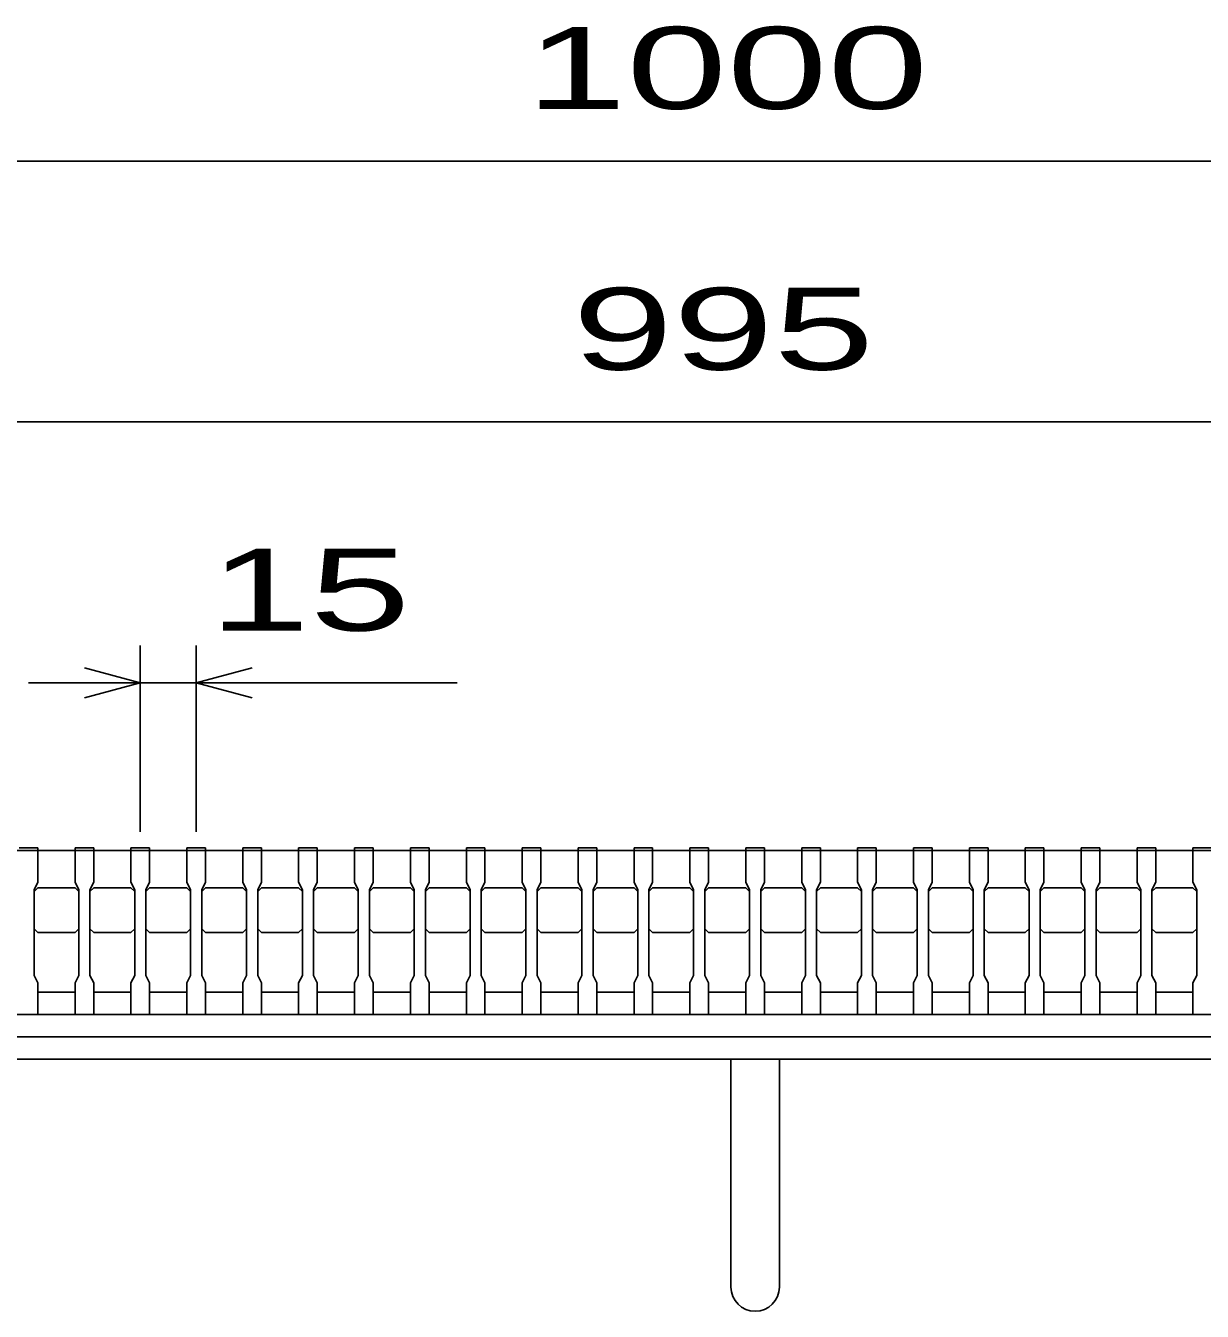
# Model space of a CAD drawing. Units: millimetres, scale not verified. Extents: x -1820 to 1731, y -1282 to 1054.
# Drawn here: x -1046.2 to -730.5, y -696.1 to -351.2 of the extents above; entities that cross this region are included whole.
import ezdxf
from ezdxf.enums import TextEntityAlignment as Align

# ---------------------------------------------------------------- set-up
doc = ezdxf.new("R2010")
doc.units = ezdxf.units.MM
doc.header["$LTSCALE"] = 10
for name, color, linetype, lineweight in [('16', 3, 'Continuous', 25), ('19', 6, 'Continuous', 25), ('22', 4, 'Continuous', 25)]:
    doc.layers.add(name, color=color, linetype=linetype, lineweight=lineweight)
doc.styles.add('ベクトル', font='')
doc.styles.get('ベクトル').set_extended_font_data('ベクトル')

msp = doc.modelspace()

# ---------------------------------------------------------------- linework, layer by layer
at = {"layer": '16'}
for p, q in [((-1348, -572.5), (-353, -572.5)), ((-1048, -571.8), (-1043, -571.8)), ((-1043, -572.5), (-1048, -572.5)), ((-1043, -571.8), (-1043, -572.5)), ((-1043, -581), (-1043, -572.5)), ((-1033, -572.5), (-1033, -571.8)), ((-1033, -571.8), (-1028, -571.8)), ((-1033, -572.5), (-1033, -581)), ((-1028, -572.5), (-1033, -572.5)), ((-1028, -571.8), (-1028, -572.5)), ((-1028, -581), (-1028, -572.5)), ((-1018, -572.5), (-1018, -571.8)), ((-1018, -571.8), (-1013, -571.8)), ((-1018, -572.5), (-1018, -581)), ((-1013, -572.5), (-1018, -572.5)), ((-1013, -571.8), (-1013, -572.5)), ((-1013, -581), (-1013, -572.5)), ((-1003, -572.5), (-1003, -571.8)), ((-1003, -571.8), (-998, -571.8)), ((-1003, -572.5), (-1003, -581)), ((-998, -572.5), (-1003, -572.5)), ((-998, -571.8), (-998, -572.5)), ((-998, -581), (-998, -572.5)), ((-988, -572.5), (-988, -571.8)), ((-988, -571.8), (-983, -571.8)), ((-988, -572.5), (-988, -581)), ((-983, -572.5), (-988, -572.5)), ((-983, -571.8), (-983, -572.5)), ((-983, -581), (-983, -572.5)), ((-973, -572.5), (-973, -571.8)), ((-973, -571.8), (-968, -571.8)), ((-973, -572.5), (-973, -581)), ((-968, -572.5), (-973, -572.5)), ((-968, -571.8), (-968, -572.5)), ((-968, -581), (-968, -572.5)), ((-958, -572.5), (-958, -571.8)), ((-958, -571.8), (-953, -571.8)), ((-958, -572.5), (-958, -581)), ((-953, -572.5), (-958, -572.5)), ((-953, -571.8), (-953, -572.5)), ((-953, -581), (-953, -572.5)), ((-943, -572.5), (-943, -571.8)), ((-943, -571.8), (-938, -571.8)), ((-943, -572.5), (-943, -581)), ((-938, -572.5), (-943, -572.5)), ((-938, -571.8), (-938, -572.5)), ((-938, -581), (-938, -572.5)), ((-928, -572.5), (-928, -571.8)), ((-928, -571.8), (-923, -571.8)), ((-928, -572.5), (-928, -581)), ((-923, -572.5), (-928, -572.5)), ((-923, -571.8), (-923, -572.5)), ((-923, -581), (-923, -572.5)), ((-913, -572.5), (-913, -571.8)), ((-913, -571.8), (-908, -571.8)), ((-913, -572.5), (-913, -581)), ((-908, -572.5), (-913, -572.5)), ((-908, -571.8), (-908, -572.5)), ((-908, -581), (-908, -572.5)), ((-898, -572.5), (-898, -571.8)), ((-898, -571.8), (-893, -571.8)), ((-898, -572.5), (-898, -581)), ((-893, -572.5), (-898, -572.5)), ((-893, -571.8), (-893, -572.5)), ((-893, -581), (-893, -572.5)), ((-883, -572.5), (-883, -571.8)), ((-883, -571.8), (-878, -571.8)), ((-883, -572.5), (-883, -581)), ((-878, -572.5), (-883, -572.5)), ((-878, -571.8), (-878, -572.5)), ((-878, -581), (-878, -572.5)), ((-868, -572.5), (-868, -571.8)), ((-868, -571.8), (-863, -571.8)), ((-868, -572.5), (-868, -581)), ((-863, -572.5), (-868, -572.5)), ((-863, -571.8), (-863, -572.5)), ((-863, -581), (-863, -572.5)), ((-853, -572.5), (-853, -571.8)), ((-853, -571.8), (-848, -571.8)), ((-853, -572.5), (-853, -581)), ((-848, -572.5), (-853, -572.5)), ((-848, -571.8), (-848, -572.5)), ((-848, -581), (-848, -572.5)), ((-838, -572.5), (-838, -571.8)), ((-838, -571.8), (-833, -571.8)), ((-838, -572.5), (-838, -581)), ((-833, -572.5), (-838, -572.5)), ((-833, -571.8), (-833, -572.5)), ((-833, -581), (-833, -572.5)), ((-823, -572.5), (-823, -571.8)), ((-823, -571.8), (-818, -571.8)), ((-823, -572.5), (-823, -581)), ((-818, -572.5), (-823, -572.5)), ((-818, -571.8), (-818, -572.5)), ((-818, -581), (-818, -572.5)), ((-808, -572.5), (-808, -571.8)), ((-808, -571.8), (-803, -571.8)), ((-808, -572.5), (-808, -581)), ((-803, -572.5), (-808, -572.5)), ((-803, -571.8), (-803, -572.5)), ((-803, -581), (-803, -572.5)), ((-793, -572.5), (-793, -571.8)), ((-793, -571.8), (-788, -571.8)), ((-793, -572.5), (-793, -581)), ((-788, -572.5), (-793, -572.5)), ((-788, -571.8), (-788, -572.5)), ((-788, -581), (-788, -572.5)), ((-778, -572.5), (-778, -571.8)), ((-778, -571.8), (-773, -571.8)), ((-778, -572.5), (-778, -581)), ((-773, -572.5), (-778, -572.5)), ((-773, -571.8), (-773, -572.5)), ((-773, -581), (-773, -572.5)), ((-763, -572.5), (-763, -571.8)), ((-763, -571.8), (-758, -571.8)), ((-763, -572.5), (-763, -581)), ((-758, -572.5), (-763, -572.5)), ((-758, -571.8), (-758, -572.5)), ((-758, -581), (-758, -572.5)), ((-748, -572.5), (-748, -571.8)), ((-748, -571.8), (-743, -571.8)), ((-748, -572.5), (-748, -581)), ((-743, -572.5), (-748, -572.5)), ((-743, -571.8), (-743, -572.5)), ((-743, -581), (-743, -572.5)), ((-733, -572.5), (-733, -571.8)), ((-733, -571.8), (-728, -571.8)), ((-733, -572.5), (-733, -581)), ((-728, -572.5), (-733, -572.5)), ((-1044, -583), (-1043, -581)), ((-1044, -583.5), (-1043, -582.5)), ((-1043, -582.5), (-1033, -582.5)), ((-1033, -581), (-1032, -583)), ((-1033, -582.5), (-1032, -583.5)), ((-1029, -583), (-1028, -581)), ((-1029, -583.5), (-1028, -582.5)), ((-1028, -582.5), (-1018, -582.5)), ((-1018, -581), (-1017, -583)), ((-1018, -582.5), (-1017, -583.5)), ((-1014, -583), (-1013, -581)), ((-1014, -583.5), (-1013, -582.5)), ((-1013, -582.5), (-1003, -582.5)), ((-1003, -581), (-1002, -583)), ((-1003, -582.5), (-1002, -583.5)), ((-999, -583), (-998, -581)), ((-999, -583.5), (-998, -582.5)), ((-998, -582.5), (-988, -582.5)), ((-988, -581), (-987, -583)), ((-988, -582.5), (-987, -583.5)), ((-984, -583), (-983, -581)), ((-984, -583.5), (-983, -582.5)), ((-983, -582.5), (-973, -582.5)), ((-973, -581), (-972, -583)), ((-973, -582.5), (-972, -583.5)), ((-969, -583), (-968, -581)), ((-969, -583.5), (-968, -582.5)), ((-968, -582.5), (-958, -582.5)), ((-958, -581), (-957, -583)), ((-958, -582.5), (-957, -583.5)), ((-954, -583), (-953, -581)), ((-954, -583.5), (-953, -582.5)), ((-953, -582.5), (-943, -582.5)), ((-943, -581), (-942, -583)), ((-943, -582.5), (-942, -583.5)), ((-939, -583), (-938, -581)), ((-939, -583.5), (-938, -582.5)), ((-938, -582.5), (-928, -582.5)), ((-928, -581), (-927, -583)), ((-928, -582.5), (-927, -583.5)), ((-924, -583), (-923, -581)), ((-924, -583.5), (-923, -582.5)), ((-923, -582.5), (-913, -582.5)), ((-913, -581), (-912, -583)), ((-913, -582.5), (-912, -583.5)), ((-909, -583), (-908, -581)), ((-909, -583.5), (-908, -582.5)), ((-908, -582.5), (-898, -582.5)), ((-898, -581), (-897, -583)), ((-898, -582.5), (-897, -583.5)), ((-894, -583), (-893, -581)), ((-894, -583.5), (-893, -582.5)), ((-893, -582.5), (-883, -582.5)), ((-883, -581), (-882, -583)), ((-883, -582.5), (-882, -583.5)), ((-879, -583), (-878, -581)), ((-879, -583.5), (-878, -582.5)), ((-878, -582.5), (-868, -582.5)), ((-868, -581), (-867, -583)), ((-868, -582.5), (-867, -583.5)), ((-864, -583), (-863, -581)), ((-864, -583.5), (-863, -582.5)), ((-863, -582.5), (-853, -582.5)), ((-853, -581), (-852, -583)), ((-853, -582.5), (-852, -583.5)), ((-849, -583), (-848, -581)), ((-849, -583.5), (-848, -582.5)), ((-848, -582.5), (-838, -582.5)), ((-838, -581), (-837, -583)), ((-838, -582.5), (-837, -583.5)), ((-834, -583), (-833, -581)), ((-834, -583.5), (-833, -582.5)), ((-833, -582.5), (-823, -582.5)), ((-823, -581), (-822, -583)), ((-823, -582.5), (-822, -583.5)), ((-819, -583), (-818, -581)), ((-819, -583.5), (-818, -582.5)), ((-818, -582.5), (-808, -582.5)), ((-808, -581), (-807, -583)), ((-808, -582.5), (-807, -583.5)), ((-804, -583), (-803, -581)), ((-804, -583.5), (-803, -582.5)), ((-803, -582.5), (-793, -582.5)), ((-793, -581), (-792, -583)), ((-793, -582.5), (-792, -583.5)), ((-789, -583), (-788, -581)), ((-789, -583.5), (-788, -582.5)), ((-788, -582.5), (-778, -582.5)), ((-778, -581), (-777, -583)), ((-778, -582.5), (-777, -583.5)), ((-774, -583), (-773, -581)), ((-774, -583.5), (-773, -582.5)), ((-773, -582.5), (-763, -582.5)), ((-763, -581), (-762, -583)), ((-763, -582.5), (-762, -583.5)), ((-759, -583), (-758, -581)), ((-759, -583.5), (-758, -582.5)), ((-758, -582.5), (-748, -582.5)), ((-748, -581), (-747, -583)), ((-748, -582.5), (-747, -583.5)), ((-744, -583), (-743, -581)), ((-744, -583.5), (-743, -582.5)), ((-743, -582.5), (-733, -582.5)), ((-733, -581), (-732, -583)), ((-733, -582.5), (-732, -583.5)), ((-1044, -606), (-1044, -583)), ((-1032, -583), (-1032, -606)), ((-1029, -606), (-1029, -583)), ((-1017, -583), (-1017, -606)), ((-1014, -606), (-1014, -583)), ((-1002, -583), (-1002, -606)), ((-999, -606), (-999, -583)), ((-987, -583), (-987, -606)), ((-984, -606), (-984, -583)), ((-972, -583), (-972, -606)), ((-969, -606), (-969, -583)), ((-957, -583), (-957, -606)), ((-954, -606), (-954, -583)), ((-942, -583), (-942, -606)), ((-939, -606), (-939, -583)), ((-927, -583), (-927, -606)), ((-924, -606), (-924, -583)), ((-912, -583), (-912, -606)), ((-909, -606), (-909, -583)), ((-897, -583), (-897, -606)), ((-894, -606), (-894, -583)), ((-882, -583), (-882, -606)), ((-879, -606), (-879, -583)), ((-867, -583), (-867, -606)), ((-864, -606), (-864, -583)), ((-852, -583), (-852, -606)), ((-849, -606), (-849, -583)), ((-837, -583), (-837, -606)), ((-834, -606), (-834, -583)), ((-822, -583), (-822, -606)), ((-819, -606), (-819, -583)), ((-807, -583), (-807, -606)), ((-804, -606), (-804, -583)), ((-792, -583), (-792, -606)), ((-789, -606), (-789, -583)), ((-777, -583), (-777, -606)), ((-774, -606), (-774, -583)), ((-762, -583), (-762, -606)), ((-759, -606), (-759, -583)), ((-747, -583), (-747, -606)), ((-744, -606), (-744, -583)), ((-732, -583), (-732, -606)), ((-1043, -594.5), (-1044, -593.5)), ((-1033, -594.5), (-1043, -594.5)), ((-1032, -593.5), (-1033, -594.5)), ((-1028, -594.5), (-1029, -593.5)), ((-1018, -594.5), (-1028, -594.5)), ((-1017, -593.5), (-1018, -594.5)), ((-1013, -594.5), (-1014, -593.5)), ((-1003, -594.5), (-1013, -594.5)), ((-1002, -593.5), (-1003, -594.5)), ((-998, -594.5), (-999, -593.5)), ((-988, -594.5), (-998, -594.5)), ((-987, -593.5), (-988, -594.5)), ((-983, -594.5), (-984, -593.5)), ((-973, -594.5), (-983, -594.5)), ((-972, -593.5), (-973, -594.5)), ((-968, -594.5), (-969, -593.5)), ((-958, -594.5), (-968, -594.5)), ((-957, -593.5), (-958, -594.5)), ((-953, -594.5), (-954, -593.5)), ((-943, -594.5), (-953, -594.5)), ((-942, -593.5), (-943, -594.5)), ((-938, -594.5), (-939, -593.5)), ((-928, -594.5), (-938, -594.5)), ((-927, -593.5), (-928, -594.5)), ((-923, -594.5), (-924, -593.5)), ((-913, -594.5), (-923, -594.5)), ((-912, -593.5), (-913, -594.5)), ((-908, -594.5), (-909, -593.5)), ((-898, -594.5), (-908, -594.5)), ((-897, -593.5), (-898, -594.5)), ((-893, -594.5), (-894, -593.5)), ((-883, -594.5), (-893, -594.5)), ((-882, -593.5), (-883, -594.5)), ((-878, -594.5), (-879, -593.5)), ((-868, -594.5), (-878, -594.5)), ((-867, -593.5), (-868, -594.5)), ((-863, -594.5), (-864, -593.5)), ((-853, -594.5), (-863, -594.5)), ((-852, -593.5), (-853, -594.5)), ((-848, -594.5), (-849, -593.5)), ((-838, -594.5), (-848, -594.5)), ((-837, -593.5), (-838, -594.5)), ((-833, -594.5), (-834, -593.5)), ((-823, -594.5), (-833, -594.5)), ((-822, -593.5), (-823, -594.5)), ((-818, -594.5), (-819, -593.5)), ((-808, -594.5), (-818, -594.5)), ((-807, -593.5), (-808, -594.5)), ((-803, -594.5), (-804, -593.5)), ((-793, -594.5), (-803, -594.5)), ((-792, -593.5), (-793, -594.5)), ((-788, -594.5), (-789, -593.5)), ((-778, -594.5), (-788, -594.5)), ((-777, -593.5), (-778, -594.5)), ((-773, -594.5), (-774, -593.5)), ((-763, -594.5), (-773, -594.5)), ((-762, -593.5), (-763, -594.5)), ((-758, -594.5), (-759, -593.5)), ((-748, -594.5), (-758, -594.5)), ((-747, -593.5), (-748, -594.5)), ((-743, -594.5), (-744, -593.5)), ((-733, -594.5), (-743, -594.5)), ((-732, -593.5), (-733, -594.5)), ((-1043, -608), (-1044, -606)), ((-1032, -606), (-1033, -608)), ((-1028, -608), (-1029, -606)), ((-1017, -606), (-1018, -608)), ((-1013, -608), (-1014, -606)), ((-1002, -606), (-1003, -608)), ((-998, -608), (-999, -606)), ((-987, -606), (-988, -608)), ((-983, -608), (-984, -606)), ((-972, -606), (-973, -608)), ((-968, -608), (-969, -606)), ((-957, -606), (-958, -608)), ((-953, -608), (-954, -606)), ((-942, -606), (-943, -608)), ((-938, -608), (-939, -606)), ((-927, -606), (-928, -608)), ((-923, -608), (-924, -606)), ((-912, -606), (-913, -608)), ((-908, -608), (-909, -606)), ((-897, -606), (-898, -608)), ((-893, -608), (-894, -606)), ((-882, -606), (-883, -608)), ((-878, -608), (-879, -606)), ((-867, -606), (-868, -608)), ((-863, -608), (-864, -606)), ((-852, -606), (-853, -608)), ((-848, -608), (-849, -606)), ((-837, -606), (-838, -608)), ((-833, -608), (-834, -606)), ((-822, -606), (-823, -608)), ((-818, -608), (-819, -606)), ((-807, -606), (-808, -608)), ((-803, -608), (-804, -606)), ((-792, -606), (-793, -608)), ((-788, -608), (-789, -606)), ((-777, -606), (-778, -608)), ((-773, -608), (-774, -606)), ((-762, -606), (-763, -608)), ((-758, -608), (-759, -606)), ((-747, -606), (-748, -608)), ((-743, -608), (-744, -606)), ((-732, -606), (-733, -608)), ((-1043, -616.5), (-1043, -608)), ((-1043, -610.5), (-1033, -610.5)), ((-1033, -608), (-1033, -616.5)), ((-1028, -616.5), (-1028, -608)), ((-1028, -610.5), (-1018, -610.5)), ((-1018, -608), (-1018, -616.5)), ((-1013, -616.5), (-1013, -608)), ((-1013, -610.5), (-1003, -610.5)), ((-1003, -608), (-1003, -616.5)), ((-998, -616.5), (-998, -608)), ((-998, -610.5), (-988, -610.5)), ((-988, -608), (-988, -616.5)), ((-983, -616.5), (-983, -608)), ((-983, -610.5), (-973, -610.5)), ((-973, -608), (-973, -616.5)), ((-968, -616.5), (-968, -608)), ((-968, -610.5), (-958, -610.5)), ((-958, -608), (-958, -616.5)), ((-953, -616.5), (-953, -608)), ((-953, -610.5), (-943, -610.5)), ((-943, -608), (-943, -616.5)), ((-938, -616.5), (-938, -608)), ((-938, -610.5), (-928, -610.5)), ((-928, -608), (-928, -616.5)), ((-923, -616.5), (-923, -608)), ((-923, -610.5), (-913, -610.5)), ((-913, -608), (-913, -616.5)), ((-908, -616.5), (-908, -608)), ((-908, -610.5), (-898, -610.5)), ((-898, -608), (-898, -616.5)), ((-893, -616.5), (-893, -608)), ((-893, -610.5), (-883, -610.5)), ((-883, -608), (-883, -616.5)), ((-878, -616.5), (-878, -608)), ((-878, -610.5), (-868, -610.5)), ((-868, -608), (-868, -616.5)), ((-863, -616.5), (-863, -608)), ((-863, -610.5), (-853, -610.5)), ((-853, -608), (-853, -616.5)), ((-848, -616.5), (-848, -608)), ((-848, -610.5), (-838, -610.5)), ((-838, -608), (-838, -616.5)), ((-833, -616.5), (-833, -608)), ((-833, -610.5), (-823, -610.5)), ((-823, -608), (-823, -616.5)), ((-818, -616.5), (-818, -608)), ((-818, -610.5), (-808, -610.5)), ((-808, -608), (-808, -616.5)), ((-803, -616.5), (-803, -608)), ((-803, -610.5), (-793, -610.5)), ((-793, -608), (-793, -616.5)), ((-788, -616.5), (-788, -608)), ((-788, -610.5), (-778, -610.5)), ((-778, -608), (-778, -616.5)), ((-773, -616.5), (-773, -608)), ((-773, -610.5), (-763, -610.5)), ((-763, -608), (-763, -616.5)), ((-758, -616.5), (-758, -608)), ((-758, -610.5), (-748, -610.5)), ((-748, -608), (-748, -616.5)), ((-743, -616.5), (-743, -608)), ((-743, -610.5), (-733, -610.5)), ((-733, -608), (-733, -616.5)), ((-1348, -616.5), (-353, -616.5)), ((-1048, -616.5), (-1043, -616.5)), ((-1033, -616.5), (-1028, -616.5)), ((-1018, -616.5), (-1013, -616.5)), ((-1003, -616.5), (-998, -616.5)), ((-988, -616.5), (-983, -616.5)), ((-973, -616.5), (-968, -616.5)), ((-958, -616.5), (-953, -616.5)), ((-943, -616.5), (-938, -616.5)), ((-928, -616.5), (-923, -616.5)), ((-913, -616.5), (-908, -616.5)), ((-898, -616.5), (-893, -616.5)), ((-883, -616.5), (-878, -616.5)), ((-868, -616.5), (-863, -616.5)), ((-853, -616.5), (-848, -616.5)), ((-838, -616.5), (-833, -616.5)), ((-823, -616.5), (-818, -616.5)), ((-808, -616.5), (-803, -616.5)), ((-793, -616.5), (-788, -616.5)), ((-778, -616.5), (-773, -616.5)), ((-763, -616.5), (-758, -616.5)), ((-748, -616.5), (-743, -616.5)), ((-733, -616.5), (-728, -616.5)), ((-353, -622.5), (-1348, -622.5))]:
    msp.add_line(p, q, dxfattribs=at)
at = {"layer": '19'}
for p, q in [((-1350.5, -622.5), (-350.5, -622.5)), ((-350.5, -628.5), (-1350.5, -628.5)), ((-857, -689.61), (-857, -628.5)), ((-844, -689.61), (-844, -628.5))]:
    msp.add_line(p, q, dxfattribs=at)
msp.add_arc((-850.5, -689.61), 6.5, 180, 0, dxfattribs=at)
at = {"layer": '22'}
for p, q in [((-1350.5, -387.5), (-350.5, -387.5)), ((-1348, -457.5), (-353, -457.5)), ((-1015.5, -567.5), (-1015.5, -517.5)), ((-1000.5, -517.5), (-1000.5, -567.5)), ((-1015.5, -527.5), (-1030.5, -523.5)), ((-1000.5, -527.5), (-985.5, -523.5)), ((-1015.5, -527.5), (-1045.5, -527.5)), ((-1030.5, -531.5), (-1015.5, -527.5)), ((-1015.5, -527.5), (-1000.5, -527.5)), ((-985.5, -531.5), (-1000.5, -527.5)), ((-1000.5, -527.5), (-930.5, -527.5))]:
    msp.add_line(p, q, dxfattribs=at)

# ---------------------------------------------------------------- texts
at = {"layer": '22', "color": 2, "style": 'ベクトル', "width": 1.65}
for s, p in [(' 1000 ', (-925.5, -362.5)), (' 995 ', (-913, -432.5)), (' 15 ', (-1010.5, -502.5))]:
    msp.add_text(s, height=21.99, dxfattribs=at).set_placement(p, align=Align.MIDDLE_LEFT)

doc.saveas('drawing.dxf')
